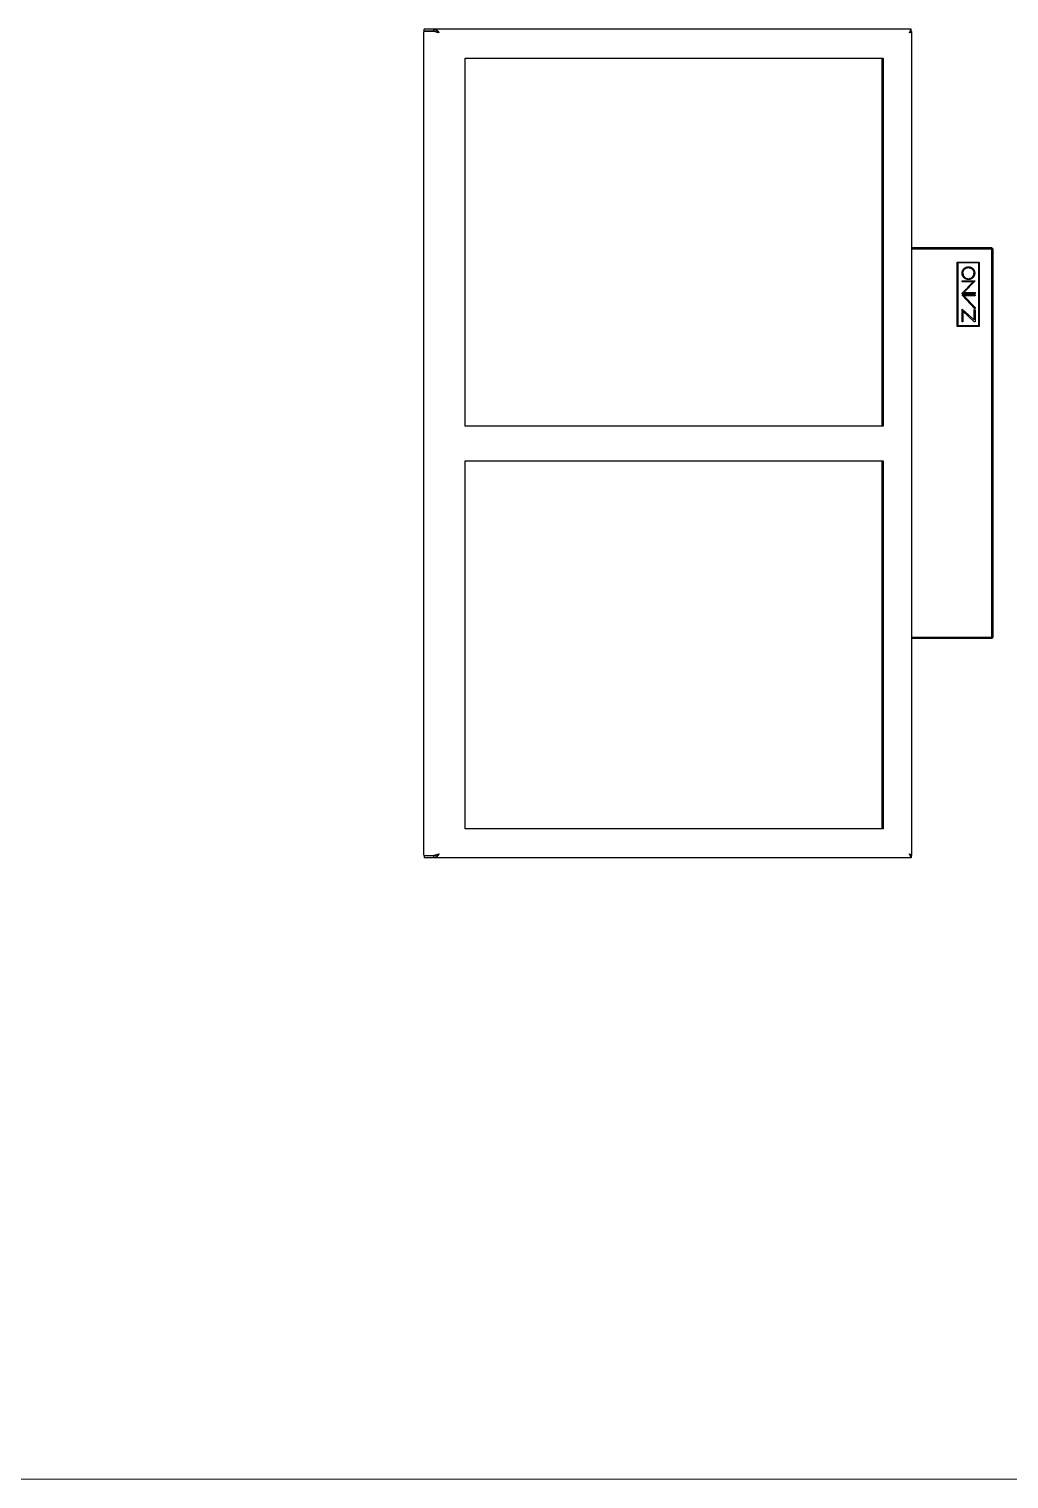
# Model space of a CAD drawing. Header units: millimetres. Extents: x -2542 to 6192, y -257 to 5845.
# Drawn here: x 694 to 2072, y -257 to 1785 of the extents above; entities that cross this region are included whole.
import ezdxf

# ---------------------------------------------------------------- set-up
doc = ezdxf.new("R2010")
doc.units = ezdxf.units.MM
doc.header["$MEASUREMENT"] = 0
doc.layers.add('Domyślny', color=7, linetype='Continuous', true_color=0x000000)
doc.layers.add('Utwórz2D linie widoczne', color=7, linetype='Continuous', true_color=0x000000)

msp = doc.modelspace()

# ---------------------------------------------------------------- linework, layer by layer
at = {"layer": 'Domyślny'}
for p, q in [((1313.3, 1743.8), (1891.6, 1743.8)), ((1310.7, 1176.8), (1891.6, 1176.8))]:
    msp.add_line(p, q, dxfattribs=at)
at = {"layer": 'Domyślny', "color": 18, "lineweight": 15, "true_color": 0x000000}
msp.add_line((6183.9, -256.6), (-2541.7, -256.6), dxfattribs=at)
at = {"layer": 'Utwórz2D linie widoczne'}
for p, q in [((1249.1, 1780.8), (1249, 1780.8)), ((1249, 1780.8), (1249, 1780.7)), ((1249, 1780.7), (1249, 1780.7)), ((1249, 621.9), (1249, 1780.7)), ((1249.2, 1781), (1249.1, 1781)), ((1249.1, 1781), (1249.1, 1781)), ((1249.1, 1781), (1249.1, 1780.9)), ((1249.1, 1780.9), (1249.1, 1780.9)), ((1249.1, 1780.9), (1249.1, 1780.9)), ((1249.1, 1780.9), (1249.1, 1780.9)), ((1249.1, 1780.9), (1249.1, 1780.8)), ((1249.1, 1780.8), (1249.1, 1780.8)), ((1249.3, 1781.2), (1249.2, 1781.1)), ((1249.2, 1781.1), (1249.2, 1781.1)), ((1249.2, 1781.1), (1249.2, 1781.1)), ((1249.2, 1781.1), (1249.2, 1781.1)), ((1249.2, 1781.1), (1249.2, 1781)), ((1249.2, 1781), (1249.2, 1781)), ((1249.4, 1781.3), (1249.3, 1781.2)), ((1249.3, 1781.2), (1249.3, 1781.2)), ((1249.3, 1781.2), (1249.3, 1781.2)), ((1249.3, 1781.2), (1249.3, 1781.2)), ((1249.5, 1781.3), (1249.4, 1781.3)), ((1249.4, 1781.3), (1249.4, 1781.3)), ((1249.4, 1781.3), (1249.4, 1781.3)), ((1249.4, 1781.3), (1249.4, 1781.3)), ((1249.5, 1781.7), (1249.5, 1784.7)), ((1263.4, 1784.7), (1249.5, 1784.7)), ((1263.4, 1781.7), (1249.5, 1781.7)), ((1249.5, 1781.4), (1249.5, 1781.6)), ((1249.5, 1781.6), (1263.4, 1781.6)), ((1249.5, 1781.4), (1249.5, 1781.4)), ((1249.5, 1781.4), (1249.5, 1781.3)), ((1249.5, 1781.3), (1249.5, 1781.3)), ((1252.1, 1781.6), (1252.1, 1781.7)), ((1252.6, 1781.7), (1252.7, 1781.6)), ((1263.4, 1781.7), (1263.4, 1784.7)), ((1934.8, 1784.7), (1263.4, 1784.7)), ((1263.4, 1784.7), (1263.6, 1784.7)), ((1263.7, 1781.7), (1263.4, 1781.7)), ((1263.4, 1781.6), (1264.6, 1781.6)), ((1263.5, 1781.6), (1263.4, 1781.6)), ((1263.6, 1781.5), (1263.5, 1781.6)), ((1263.6, 1784.7), (1263.8, 1784.7)), ((1263.7, 1781.5), (1263.6, 1781.5)), ((1264.1, 1781.7), (1263.7, 1781.7)), ((1263.8, 1781.4), (1263.7, 1781.5)), ((1263.8, 1784.7), (1264, 1784.7)), ((1263.9, 1781.4), (1263.8, 1781.4)), ((1264, 1781.3), (1263.9, 1781.4)), ((1264, 1784.7), (1264.1, 1784.7)), ((1264.2, 1781.2), (1264, 1781.3)), ((1264.1, 1784.7), (1264.3, 1784.6)), ((1264.4, 1781.6), (1264.1, 1781.7)), ((1264.5, 1781.1), (1264.2, 1781.2)), ((1264.3, 1784.6), (1264.5, 1784.6)), ((1264.7, 1781.6), (1264.4, 1781.6)), ((1264.5, 1784.6), (1264.7, 1784.6)), ((1264.8, 1781), (1264.5, 1781.1)), ((1264.7, 1784.6), (1264.8, 1784.5)), ((1265, 1781.5), (1264.7, 1781.6)), ((1264.8, 1784.5), (1265, 1784.5)), ((1265.1, 1780.9), (1264.8, 1781)), ((1265, 1784.5), (1265.2, 1784.4)), ((1265.3, 1781.5), (1265, 1781.5)), ((1265.4, 1780.8), (1265.1, 1780.9)), ((1265.2, 1784.4), (1265.4, 1784.4)), ((1265.6, 1781.4), (1265.3, 1781.5)), ((1265.4, 1784.4), (1265.5, 1784.3)), ((1266.1, 1780.6), (1265.4, 1780.8)), ((1265.5, 1784.3), (1265.7, 1784.2)), ((1265.9, 1781.3), (1265.6, 1781.4)), ((1265.7, 1784.2), (1265.9, 1784.1)), ((1265.9, 1784.1), (1266.1, 1784)), ((1266.1, 1781.2), (1265.9, 1781.3)), ((1266.1, 1784), (1266.3, 1783.9)), ((1266.4, 1781.1), (1266.1, 1781.2)), ((1270.6, 1779.3), (1266.1, 1780.6)), ((1266.3, 1783.9), (1266.5, 1783.8)), ((1266.7, 1781), (1266.4, 1781.1)), ((1266.5, 1783.8), (1266.7, 1783.7)), ((1266.7, 1783.7), (1266.9, 1783.6)), ((1267, 1780.9), (1266.7, 1781)), ((1266.9, 1783.6), (1267.1, 1783.4)), ((1267.3, 1780.7), (1267, 1780.9)), ((1267, 1780.8), (1268.3, 1780)), ((1267.1, 1783.4), (1267.3, 1783.3)), ((1267.3, 1783.3), (1267.5, 1783.1)), ((1267.5, 1780.6), (1267.3, 1780.7)), ((1267.5, 1783.1), (1267.8, 1782.9)), ((1267.8, 1780.4), (1267.5, 1780.6)), ((1267.8, 1782.9), (1268.1, 1782.6)), ((1268.1, 1780.2), (1267.8, 1780.4)), ((1268.1, 1782.6), (1268.3, 1782.4)), ((1268.3, 1780.1), (1268.1, 1780.2)), ((1268.3, 1782.4), (1268.6, 1782.1)), ((1268.6, 1779.9), (1268.3, 1780.1)), ((1268.6, 1782.1), (1268.9, 1781.8)), ((1268.9, 1781.8), (1269.1, 1781.5)), ((1269.1, 1781.5), (1269.2, 1781.4)), ((1269.2, 1781.4), (1269.5, 1781)), ((1269.5, 1781), (1269.8, 1780.6)), ((1269.8, 1780.6), (1270.1, 1780.2)), ((1270.1, 1780.2), (1270.4, 1779.7)), ((1270.4, 1779.7), (1270.6, 1779.3)), ((1932.2, 1779.3), (1932.5, 1779.8)), ((1932.7, 1779.5), (1932.2, 1779.3)), ((1932.5, 1779.8), (1932.8, 1780.4)), ((1933.3, 1779.7), (1932.7, 1779.5)), ((1932.8, 1780.4), (1933, 1780.9)), ((1933, 1780.9), (1933.2, 1781.4)), ((1933.1, 1781), (1933.1, 1781.1)), ((1933.1, 1781.1), (1933.2, 1781.1)), ((1933.2, 1781.4), (1933.6, 1782.3)), ((1933.2, 1781.1), (1933.3, 1781.2)), ((1933.3, 1781.2), (1933.4, 1781.3)), ((1933.7, 1779.8), (1933.3, 1779.7)), ((1933.4, 1781.3), (1933.5, 1781.3)), ((1933.5, 1781.3), (1933.6, 1781.4)), ((1933.6, 1782.3), (1934, 1783.1)), ((1933.6, 1781.4), (1933.7, 1781.4)), ((1933.7, 1781.4), (1933.8, 1781.5)), ((1933.9, 1779.9), (1933.7, 1779.8)), ((1933.8, 1781.5), (1933.9, 1781.5)), ((1933.9, 1781.5), (1934, 1781.5)), ((1934.1, 1780), (1933.9, 1779.9)), ((1934, 1783.1), (1934.2, 1783.8)), ((1934, 1781.5), (1934.1, 1781.6)), ((1934.1, 1781.6), (1934.2, 1781.6)), ((1934.2, 1780), (1934.1, 1780)), ((1934.2, 1783.8), (1934.3, 1784.1)), ((1934.2, 1781.6), (1934.3, 1781.6)), ((1934.2, 1781.6), (1934.8, 1781.6)), ((1934.4, 1780.1), (1934.2, 1780)), ((1934.3, 1784.1), (1934.5, 1784.3)), ((1934.3, 1781.6), (1934.4, 1781.7)), ((1934.4, 1781.7), (1934.5, 1781.7)), ((1934.5, 1780.2), (1934.4, 1780.1)), ((1934.5, 1784.3), (1934.6, 1784.6)), ((1934.5, 1781.7), (1934.6, 1781.7)), ((1934.6, 1780.2), (1934.5, 1780.2)), ((1934.6, 1784.6), (1934.8, 1784.7)), ((1934.6, 1781.7), (1934.7, 1781.7)), ((1934.7, 1780.3), (1934.6, 1780.2)), ((1934.7, 1781.7), (1934.8, 1781.7)), ((1934.8, 1780.3), (1934.7, 1780.3)), ((1934.7, 1780.3), (1934.7, 1780.3)), ((1934.8, 1781.7), (1934.8, 1784.7)), ((1934.8, 1781.6), (1934.9, 1781.6)), ((1934.9, 1780.4), (1934.8, 1780.4)), ((1934.8, 1780.4), (1934.8, 1780.3)), ((1934.9, 1781.6), (1934.9, 1781.5)), ((1934.9, 1781.5), (1935, 1781.5)), ((1935, 1780.5), (1934.9, 1780.4)), ((1934.9, 1780.4), (1934.9, 1780.4)), ((1935, 1781.5), (1935, 1781.5)), ((1935, 1781.5), (1935, 1781.4)), ((1935, 1781.4), (1935.1, 1781.4)), ((1935.1, 1780.5), (1935, 1780.5)), ((1935, 1780.5), (1935, 1780.5)), ((1935.1, 1781.4), (1935.1, 1781.4)), ((1935.1, 1781.4), (1935.1, 1781.4)), ((1935.1, 1781.4), (1935.1, 1781.4)), ((1935.1, 1781.4), (1935.2, 1781.3)), ((1935.2, 1780.6), (1935.1, 1780.6)), ((1935.1, 1780.6), (1935.1, 1780.6)), ((1935.1, 1780.6), (1935.1, 1780.6)), ((1935.1, 1780.6), (1935.1, 1780.6)), ((1935.1, 1780.6), (1935.1, 1780.5)), ((1935.1, 1780.5), (1935.1, 1780.5)), ((1935.2, 1781.3), (1935.2, 1781.3)), ((1935.2, 1781.3), (1935.2, 1781.3)), ((1935.2, 1781.3), (1935.2, 1781.3)), ((1935.2, 1781.3), (1935.2, 1781.3)), ((1935.2, 1781.3), (1935.2, 1781.3)), ((1935.2, 1781.3), (1935.2, 1781.2)), ((1935.2, 1781.2), (1935.2, 1781.2)), ((1935.2, 1781.2), (1935.2, 1781.2)), ((1935.2, 1781.2), (1935.3, 1781.2)), ((1935.3, 1780.8), (1935.2, 1780.7)), ((1935.2, 1780.7), (1935.2, 1780.7)), ((1935.2, 1780.7), (1935.2, 1780.7)), ((1935.2, 1780.7), (1935.2, 1780.7)), ((1935.2, 1780.7), (1935.2, 1780.7)), ((1935.2, 1780.7), (1935.2, 1780.7)), ((1935.2, 1780.7), (1935.2, 1780.7)), ((1935.2, 1780.7), (1935.2, 1780.6)), ((1935.3, 1781.2), (1935.3, 1781.2)), ((1935.3, 1781.2), (1935.3, 1781.2)), ((1935.3, 1781.2), (1935.3, 1781.2)), ((1935.3, 1781.2), (1935.3, 1781.1)), ((1935.3, 1781.1), (1935.3, 1781.1)), ((1935.3, 1781.1), (1935.3, 1781.1)), ((1935.3, 1781.1), (1935.3, 1781.1)), ((1935.3, 1781.1), (1935.3, 1781.1)), ((1935.3, 1781.1), (1935.3, 1781.1)), ((1935.3, 1781.1), (1935.3, 1781.1)), ((1935.3, 1781.1), (1935.3, 1781.1)), ((1935.3, 1781.1), (1935.3, 1781.1)), ((1935.3, 1781.1), (1935.3, 1781.1)), ((1935.3, 1781.1), (1935.3, 1781.1)), ((1935.3, 1781.1), (1935.3, 1781)), ((1935.3, 1781), (1935.3, 1781)), ((1935.3, 1781), (1935.3, 1781)), ((1935.3, 1781), (1935.3, 1781)), ((1935.3, 1781), (1935.3, 1781)), ((1935.3, 1781), (1935.3, 1781)), ((1935.3, 1781), (1935.3, 1781)), ((1935.3, 1781), (1935.3, 1781)), ((1935.3, 1781), (1935.3, 1781)), ((1935.3, 1781), (1935.3, 1781)), ((1935.3, 1781), (1935.3, 1781)), ((1935.3, 1781), (1935.3, 1781)), ((1935.3, 1781), (1935.3, 1781)), ((1935.3, 1781), (1935.3, 1780.9)), ((1935.3, 1781), (1935.3, 621.7)), ((1935.3, 1780.9), (1935.3, 1780.9)), ((1935.3, 1780.9), (1935.3, 1780.9)), ((1935.3, 1780.9), (1935.3, 1780.9)), ((1935.3, 1780.9), (1935.3, 1780.9)), ((1935.3, 1780.9), (1935.3, 1780.9)), ((1935.3, 1780.9), (1935.3, 1780.9)), ((1935.3, 1780.9), (1935.3, 1780.9)), ((1935.3, 1780.9), (1935.3, 1780.9)), ((1935.3, 1780.9), (1935.3, 1780.9)), ((1935.3, 1780.9), (1935.3, 1780.9)), ((1935.3, 1780.9), (1935.3, 1780.8)), ((1935.3, 1780.8), (1935.3, 1780.8)), ((1935.3, 1780.8), (1935.3, 1780.8)), ((1935.3, 1780.8), (1935.3, 1780.8)), ((1935.3, 1780.8), (1935.3, 1780.8)), ((1935.3, 1780.8), (1935.3, 1780.8)), ((1935.3, 1780.8), (1935.3, 1780.8)), ((1935.3, 1780.8), (1935.3, 1780.8)), ((1935.3, 1780.8), (1935.3, 1780.8)), ((1307.4, 1225.8), (1307.4, 1743.8)), ((1307.4, 1743.8), (1313.3, 1743.8)), ((1891.6, 1743.8), (1895.4, 1743.8)), ((1893.3, 1743.8), (1893.3, 1225.8)), ((1894.2, 1743.8), (1894.2, 1225.8)), ((1895.4, 1743.8), (1895.4, 1225.8)), ((2048.3, 1476.6), (1935.3, 1476.6)), ((1955.3, 1476.6), (1935.3, 1476.6)), ((2048.3, 1474.6), (1935.3, 1474.6)), ((1955.6, 1476.6), (1955.3, 1476.6)), ((1955.9, 1476.6), (1955.6, 1476.6)), ((1956.2, 1476.6), (1955.9, 1476.6)), ((1956.5, 1476.6), (1956.2, 1476.6)), ((2048.3, 1474.6), (2048.3, 1476.6)), ((2050.3, 1474.6), (2048.3, 1476.6)), ((2048.3, 928.6), (2048.3, 1474.6)), ((2050.3, 1474.6), (2048.3, 1474.6)), ((2050.3, 928.6), (2050.3, 1474.6)), ((1999.6, 1365.7), (1999.6, 1456.5)), ((1999.6, 1456.5), (2030.4, 1456.5)), ((2029.4, 1455.5), (2000.6, 1455.5)), ((2000.6, 1455.5), (2000.6, 1366.7)), ((2012.2, 1449.3), (2012.5, 1449.4)), ((2012.5, 1449.4), (2012.7, 1449.5)), ((2012.7, 1449.5), (2013, 1449.6)), ((2013, 1449.6), (2013.3, 1449.7)), ((2013.3, 1449.7), (2013.6, 1449.7)), ((2013.6, 1449.7), (2013.9, 1449.8)), ((2013.9, 1449.8), (2014.2, 1449.8)), ((2014.2, 1449.8), (2014.6, 1449.9)), ((2014.6, 1449.9), (2014.9, 1449.9)), ((2014.9, 1449.9), (2015.2, 1449.9)), ((2015.2, 1449.9), (2015.5, 1449.9)), ((2015.5, 1449.9), (2015.8, 1449.9)), ((2015.8, 1449.9), (2016.1, 1449.9)), ((2016.1, 1449.9), (2016.4, 1449.8)), ((2016.4, 1449.8), (2016.7, 1449.8)), ((2016.7, 1449.8), (2017, 1449.7)), ((2017, 1449.7), (2017.3, 1449.7)), ((2017.3, 1449.7), (2017.6, 1449.6)), ((2017.6, 1449.6), (2017.9, 1449.5)), ((2017.9, 1449.5), (2018.2, 1449.4)), ((2018.2, 1449.4), (2018.5, 1449.3)), ((2029.4, 1455.5), (2029.4, 1366.7)), ((2030.4, 1456.5), (2030.4, 1365.7)), ((2006.4, 1441.6), (2006.5, 1441.9)), ((2006.4, 1441.3), (2006.4, 1441.6)), ((2006.4, 1441), (2006.4, 1441.3)), ((2006.4, 1440.7), (2006.4, 1441)), ((2006.4, 1440.4), (2006.4, 1440.7)), ((2006.5, 1440.1), (2006.4, 1440.4)), ((2006.5, 1442.5), (2006.6, 1442.8)), ((2006.5, 1442.2), (2006.5, 1442.5)), ((2006.5, 1441.9), (2006.5, 1442.2)), ((2006.5, 1439.8), (2006.5, 1440.1)), ((2006.5, 1439.5), (2006.5, 1439.8)), ((2006.6, 1439.2), (2006.5, 1439.5)), ((2006.5, 1428.9), (2006.5, 1430.2)), ((2006.5, 1430.2), (2024.7, 1430.2)), ((2021.8, 1428.9), (2006.5, 1428.9)), ((2006.5, 1412.9), (2021.8, 1428.9)), ((2006.6, 1442.8), (2006.7, 1443.1)), ((2006.7, 1438.9), (2006.6, 1439.2)), ((2006.7, 1443.4), (2006.8, 1443.7)), ((2006.7, 1443.1), (2006.7, 1443.4)), ((2006.7, 1438.6), (2006.7, 1438.9)), ((2006.8, 1438.3), (2006.7, 1438.6)), ((2006.8, 1443.7), (2006.9, 1444)), ((2006.9, 1438), (2006.8, 1438.3)), ((2006.9, 1444), (2007, 1444.3)), ((2007, 1437.7), (2006.9, 1438)), ((2007, 1444.3), (2007.2, 1444.6)), ((2007.2, 1437.4), (2007, 1437.7)), ((2007.2, 1444.6), (2007.3, 1444.9)), ((2007.3, 1437.1), (2007.2, 1437.4)), ((2007.3, 1444.9), (2007.4, 1445.1)), ((2007.4, 1436.8), (2007.3, 1437.1)), ((2007.4, 1445.1), (2007.6, 1445.4)), ((2007.6, 1436.6), (2007.4, 1436.8)), ((2007.5, 1441.8), (2007.6, 1442.1)), ((2007.5, 1441.5), (2007.5, 1441.8)), ((2007.5, 1441.3), (2007.5, 1441.5)), ((2007.5, 1441), (2007.5, 1441.3)), ((2007.5, 1441), (2007.5, 1440.7)), ((2007.5, 1440.7), (2007.5, 1440.4)), ((2007.5, 1440.4), (2007.5, 1440.2)), ((2007.5, 1440.2), (2007.6, 1439.9)), ((2007.6, 1445.4), (2007.7, 1445.7)), ((2007.6, 1442.3), (2007.7, 1442.6)), ((2007.6, 1442.1), (2007.6, 1442.3)), ((2007.6, 1439.9), (2007.6, 1439.6)), ((2007.6, 1439.6), (2007.7, 1439.4)), ((2007.7, 1436.3), (2007.6, 1436.6)), ((2007.7, 1445.7), (2007.9, 1445.9)), ((2007.7, 1442.9), (2007.8, 1443.1)), ((2007.7, 1442.6), (2007.7, 1442.9)), ((2007.7, 1439.4), (2007.7, 1439.1)), ((2007.7, 1439.1), (2007.8, 1438.9)), ((2007.9, 1436.1), (2007.7, 1436.3)), ((2007.8, 1443.1), (2007.9, 1443.4)), ((2007.8, 1438.9), (2007.9, 1438.6)), ((2007.9, 1445.9), (2008.1, 1446.2)), ((2007.9, 1443.4), (2008, 1443.6)), ((2007.9, 1438.6), (2008, 1438.3)), ((2008.1, 1435.8), (2007.9, 1436.1)), ((2008, 1443.6), (2008.1, 1443.9)), ((2008, 1438.3), (2008.1, 1438.1)), ((2008.1, 1446.2), (2008.3, 1446.4)), ((2008.1, 1443.9), (2008.2, 1444.1)), ((2008.1, 1438.1), (2008.2, 1437.8)), ((2008.3, 1435.6), (2008.1, 1435.8)), ((2008.2, 1444.1), (2008.3, 1444.4)), ((2008.2, 1437.8), (2008.3, 1437.6)), ((2008.3, 1446.4), (2008.5, 1446.7)), ((2008.3, 1444.4), (2008.4, 1444.6)), ((2008.3, 1437.6), (2008.4, 1437.4)), ((2008.5, 1435.3), (2008.3, 1435.6)), ((2008.4, 1444.6), (2008.5, 1444.9)), ((2008.4, 1437.4), (2008.5, 1437.1)), ((2008.5, 1446.7), (2008.7, 1446.9)), ((2008.5, 1444.9), (2008.7, 1445.1)), ((2008.5, 1437.1), (2008.7, 1436.9)), ((2008.7, 1435.1), (2008.5, 1435.3)), ((2008.7, 1446.9), (2008.9, 1447.1)), ((2008.7, 1445.1), (2008.8, 1445.3)), ((2008.7, 1436.9), (2008.8, 1436.7)), ((2008.9, 1434.9), (2008.7, 1435.1)), ((2008.8, 1445.3), (2009, 1445.5)), ((2008.8, 1436.7), (2009, 1436.4)), ((2008.9, 1447.1), (2009.1, 1447.3)), ((2009.1, 1434.6), (2008.9, 1434.9)), ((2009, 1445.5), (2009.1, 1445.8)), ((2009, 1436.4), (2009.1, 1436.2)), ((2024.7, 1430.2), (2009, 1413.6)), ((2009.1, 1447.3), (2009.3, 1447.6)), ((2009.1, 1445.8), (2009.3, 1446)), ((2009.1, 1436.2), (2009.3, 1436)), ((2009.3, 1434.4), (2009.1, 1434.6)), ((2009.3, 1447.6), (2009.5, 1447.8)), ((2009.3, 1446), (2009.5, 1446.2)), ((2009.3, 1436), (2009.5, 1435.8)), ((2009.5, 1434.2), (2009.3, 1434.4)), ((2009.5, 1447.8), (2009.8, 1448)), ((2009.5, 1446.2), (2009.6, 1446.4)), ((2009.5, 1435.8), (2009.6, 1435.6)), ((2009.8, 1434), (2009.5, 1434.2)), ((2009.6, 1446.4), (2009.8, 1446.6)), ((2009.6, 1435.6), (2009.8, 1435.4)), ((2009.8, 1448), (2010, 1448.1)), ((2009.8, 1446.6), (2010, 1446.7)), ((2009.8, 1435.4), (2010, 1435.2)), ((2010, 1433.8), (2009.8, 1434)), ((2010, 1448.1), (2010.3, 1448.3)), ((2010, 1446.7), (2010.2, 1446.9)), ((2010, 1435.2), (2010.2, 1435)), ((2010.3, 1433.7), (2010, 1433.8)), ((2010.2, 1446.9), (2010.4, 1447.1)), ((2010.2, 1435), (2010.4, 1434.9)), ((2010.3, 1448.3), (2010.5, 1448.5)), ((2010.5, 1433.5), (2010.3, 1433.7)), ((2010.4, 1447.1), (2010.7, 1447.3)), ((2010.4, 1434.9), (2010.7, 1434.7)), ((2010.5, 1448.5), (2010.8, 1448.7)), ((2010.8, 1433.3), (2010.5, 1433.5)), ((2010.7, 1447.3), (2010.9, 1447.4)), ((2010.7, 1434.7), (2010.9, 1434.5)), ((2010.8, 1448.7), (2011, 1448.8)), ((2011, 1433.2), (2010.8, 1433.3)), ((2010.9, 1447.4), (2011.1, 1447.6)), ((2010.9, 1434.5), (2011.1, 1434.4)), ((2011, 1448.8), (2011.3, 1448.9)), ((2011.3, 1433), (2011, 1433.2)), ((2011.1, 1447.6), (2011.3, 1447.7)), ((2011.1, 1434.4), (2011.3, 1434.3)), ((2011.3, 1448.9), (2011.6, 1449.1)), ((2011.3, 1447.7), (2011.6, 1447.8)), ((2011.3, 1434.3), (2011.6, 1434.1)), ((2011.6, 1432.9), (2011.3, 1433)), ((2011.6, 1449.1), (2011.9, 1449.2)), ((2011.6, 1447.8), (2011.8, 1448)), ((2011.6, 1434.1), (2011.8, 1434)), ((2011.9, 1432.8), (2011.6, 1432.9)), ((2011.8, 1448), (2012, 1448.1)), ((2011.8, 1434), (2012, 1433.9)), ((2011.9, 1449.2), (2012.2, 1449.3)), ((2012.2, 1432.7), (2011.9, 1432.8)), ((2012, 1448.1), (2012.3, 1448.2)), ((2012, 1433.9), (2012.3, 1433.8)), ((2012.5, 1432.6), (2012.2, 1432.7)), ((2012.3, 1448.2), (2012.5, 1448.3)), ((2012.3, 1433.8), (2012.5, 1433.7)), ((2012.5, 1448.3), (2012.8, 1448.4)), ((2012.5, 1433.7), (2012.8, 1433.6)), ((2012.7, 1432.5), (2012.5, 1432.6)), ((2013, 1432.4), (2012.7, 1432.5)), ((2012.8, 1448.4), (2013.1, 1448.5)), ((2012.8, 1433.6), (2013.1, 1433.5)), ((2013.3, 1432.3), (2013, 1432.4)), ((2013.1, 1448.5), (2013.3, 1448.5)), ((2013.1, 1433.5), (2013.3, 1433.4)), ((2013.3, 1448.5), (2013.6, 1448.6)), ((2013.3, 1433.4), (2013.6, 1433.4)), ((2013.6, 1432.2), (2013.3, 1432.3)), ((2013.6, 1448.6), (2013.8, 1448.7)), ((2013.6, 1433.4), (2013.8, 1433.3)), ((2013.9, 1432.2), (2013.6, 1432.2)), ((2013.8, 1448.7), (2014.1, 1448.7)), ((2013.8, 1433.3), (2014.1, 1433.3)), ((2014.2, 1432.1), (2013.9, 1432.2)), ((2014.1, 1448.7), (2014.4, 1448.8)), ((2014.1, 1433.3), (2014.4, 1433.2)), ((2014.6, 1432.1), (2014.2, 1432.1)), ((2014.4, 1448.8), (2014.6, 1448.8)), ((2014.4, 1433.2), (2014.6, 1433.2)), ((2014.6, 1448.8), (2014.9, 1448.8)), ((2014.6, 1433.2), (2014.9, 1433.2)), ((2014.9, 1432.1), (2014.6, 1432.1)), ((2014.9, 1448.8), (2015.2, 1448.8)), ((2014.9, 1433.2), (2015.2, 1433.2)), ((2015.2, 1432.1), (2014.9, 1432.1)), ((2015.2, 1448.8), (2015.5, 1448.8)), ((2015.2, 1433.2), (2015.5, 1433.2)), ((2015.5, 1432.1), (2015.2, 1432.1)), ((2015.5, 1448.8), (2015.7, 1448.8)), ((2015.5, 1433.2), (2015.7, 1433.2)), ((2015.8, 1432.1), (2015.5, 1432.1)), ((2015.7, 1448.8), (2016, 1448.8)), ((2015.7, 1433.2), (2016, 1433.2)), ((2016.1, 1432.1), (2015.8, 1432.1)), ((2016, 1448.8), (2016.3, 1448.8)), ((2016, 1433.2), (2016.3, 1433.2)), ((2016.4, 1432.1), (2016.1, 1432.1)), ((2016.3, 1448.8), (2016.5, 1448.7)), ((2016.3, 1433.2), (2016.5, 1433.3)), ((2016.7, 1432.2), (2016.4, 1432.1)), ((2016.5, 1448.7), (2016.8, 1448.7)), ((2016.5, 1433.3), (2016.8, 1433.3)), ((2017, 1432.2), (2016.7, 1432.2)), ((2016.8, 1448.7), (2017.1, 1448.6)), ((2016.8, 1433.3), (2017.1, 1433.4)), ((2017.3, 1432.3), (2017, 1432.2)), ((2017.1, 1448.6), (2017.3, 1448.5)), ((2017.1, 1433.4), (2017.3, 1433.4)), ((2017.3, 1448.5), (2017.6, 1448.5)), ((2017.3, 1433.4), (2017.6, 1433.5)), ((2017.6, 1432.4), (2017.3, 1432.3)), ((2017.6, 1448.5), (2017.8, 1448.4)), ((2017.6, 1433.5), (2017.8, 1433.6)), ((2017.9, 1432.5), (2017.6, 1432.4)), ((2017.8, 1448.4), (2018.1, 1448.3)), ((2017.8, 1433.6), (2018.1, 1433.7)), ((2018.2, 1432.6), (2017.9, 1432.5)), ((2018.1, 1448.3), (2018.3, 1448.2)), ((2018.1, 1433.7), (2018.3, 1433.8)), ((2018.5, 1432.7), (2018.2, 1432.6)), ((2018.3, 1448.2), (2018.6, 1448.1)), ((2018.3, 1433.8), (2018.6, 1433.9)), ((2018.5, 1449.3), (2018.8, 1449.2)), ((2018.8, 1432.8), (2018.5, 1432.7)), ((2018.6, 1448.1), (2018.8, 1448)), ((2018.6, 1433.9), (2018.8, 1434)), ((2018.8, 1449.2), (2019, 1449.1)), ((2018.8, 1448), (2019.1, 1447.8)), ((2018.8, 1434), (2019.1, 1434.1)), ((2019, 1432.9), (2018.8, 1432.8)), ((2019, 1449.1), (2019.3, 1448.9)), ((2019.3, 1433), (2019, 1432.9)), ((2019.1, 1447.8), (2019.3, 1447.7)), ((2019.1, 1434.1), (2019.3, 1434.3)), ((2019.3, 1448.9), (2019.6, 1448.8)), ((2019.3, 1447.7), (2019.5, 1447.6)), ((2019.3, 1434.3), (2019.5, 1434.4)), ((2019.6, 1433.2), (2019.3, 1433)), ((2019.5, 1447.6), (2019.8, 1447.4)), ((2019.5, 1434.4), (2019.8, 1434.5)), ((2019.6, 1448.8), (2019.9, 1448.7)), ((2019.9, 1433.3), (2019.6, 1433.2)), ((2019.8, 1447.4), (2020, 1447.3)), ((2019.8, 1434.5), (2020, 1434.7)), ((2019.9, 1448.7), (2020.1, 1448.5)), ((2020.1, 1433.5), (2019.9, 1433.3)), ((2020, 1447.3), (2020.2, 1447.1)), ((2020, 1434.7), (2020.2, 1434.9)), ((2020.1, 1448.5), (2020.4, 1448.3)), ((2020.4, 1433.7), (2020.1, 1433.5)), ((2020.2, 1447.1), (2020.4, 1446.9)), ((2020.2, 1434.9), (2020.4, 1435)), ((2020.4, 1448.3), (2020.6, 1448.1)), ((2020.4, 1446.9), (2020.6, 1446.7)), ((2020.4, 1435), (2020.6, 1435.2)), ((2020.6, 1433.8), (2020.4, 1433.7)), ((2020.6, 1448.1), (2020.9, 1448)), ((2020.6, 1446.7), (2020.8, 1446.6)), ((2020.6, 1435.2), (2020.8, 1435.4)), ((2020.9, 1434), (2020.6, 1433.8)), ((2020.8, 1446.6), (2021, 1446.4)), ((2020.8, 1435.4), (2021, 1435.6)), ((2020.9, 1448), (2021.1, 1447.8)), ((2021.1, 1434.2), (2020.9, 1434)), ((2021, 1446.4), (2021.2, 1446.2)), ((2021, 1435.6), (2021.2, 1435.8)), ((2021.1, 1447.8), (2021.3, 1447.6)), ((2021.3, 1434.4), (2021.1, 1434.2)), ((2021.2, 1446.2), (2021.4, 1446)), ((2021.2, 1435.8), (2021.4, 1436)), ((2021.3, 1447.6), (2021.6, 1447.3)), ((2021.6, 1434.6), (2021.3, 1434.4)), ((2021.4, 1446), (2021.5, 1445.8)), ((2021.4, 1436), (2021.5, 1436.2)), ((2021.5, 1445.8), (2021.7, 1445.5)), ((2021.5, 1436.2), (2021.7, 1436.4)), ((2021.6, 1447.3), (2021.8, 1447.1)), ((2021.8, 1434.9), (2021.6, 1434.6)), ((2021.7, 1445.5), (2021.8, 1445.3)), ((2021.7, 1436.4), (2021.8, 1436.7)), ((2021.8, 1447.1), (2022, 1446.9)), ((2021.8, 1445.3), (2022, 1445.1)), ((2021.8, 1436.7), (2022, 1436.9)), ((2022, 1435.1), (2021.8, 1434.9)), ((2022, 1446.9), (2022.2, 1446.7)), ((2022, 1445.1), (2022.1, 1444.9)), ((2022, 1436.9), (2022.1, 1437.1)), ((2022.2, 1435.3), (2022, 1435.1)), ((2022.1, 1444.9), (2022.2, 1444.6)), ((2022.1, 1437.1), (2022.2, 1437.4)), ((2022.2, 1446.7), (2022.4, 1446.4)), ((2022.2, 1444.6), (2022.4, 1444.4)), ((2022.2, 1437.4), (2022.4, 1437.6)), ((2022.4, 1435.6), (2022.2, 1435.3)), ((2022.4, 1446.4), (2022.6, 1446.2)), ((2022.4, 1444.4), (2022.5, 1444.1)), ((2022.4, 1437.6), (2022.5, 1437.8)), ((2022.6, 1435.8), (2022.4, 1435.6)), ((2022.5, 1444.1), (2022.6, 1443.9)), ((2022.5, 1437.8), (2022.6, 1438.1)), ((2022.6, 1446.2), (2022.7, 1445.9)), ((2022.6, 1443.9), (2022.7, 1443.6)), ((2022.6, 1438.1), (2022.7, 1438.3)), ((2022.7, 1436.1), (2022.6, 1435.8)), ((2022.7, 1445.9), (2022.9, 1445.7)), ((2022.7, 1443.6), (2022.8, 1443.4)), ((2022.7, 1438.3), (2022.8, 1438.6)), ((2022.9, 1436.3), (2022.7, 1436.1)), ((2022.8, 1443.4), (2022.8, 1443.1)), ((2022.8, 1443.1), (2022.9, 1442.9)), ((2022.8, 1438.9), (2022.9, 1439.1)), ((2022.8, 1438.6), (2022.8, 1438.9)), ((2022.9, 1445.7), (2023.1, 1445.4)), ((2022.9, 1442.9), (2023, 1442.6)), ((2022.9, 1439.1), (2023, 1439.4)), ((2023.1, 1436.6), (2022.9, 1436.3)), ((2023, 1442.6), (2023, 1442.3)), ((2023, 1442.3), (2023.1, 1442.1)), ((2023, 1439.6), (2023.1, 1439.9)), ((2023, 1439.4), (2023, 1439.6)), ((2023.1, 1445.4), (2023.2, 1445.1)), ((2023.1, 1442.1), (2023.1, 1441.8)), ((2023.1, 1441.8), (2023.1, 1441.5)), ((2023.1, 1441.5), (2023.1, 1441.3)), ((2023.1, 1441.3), (2023.1, 1441)), ((2023.1, 1440.7), (2023.1, 1441)), ((2023.1, 1440.4), (2023.1, 1440.7)), ((2023.1, 1440.2), (2023.1, 1440.4)), ((2023.1, 1439.9), (2023.1, 1440.2)), ((2023.2, 1436.8), (2023.1, 1436.6)), ((2023.2, 1445.1), (2023.3, 1444.9)), ((2023.3, 1437.1), (2023.2, 1436.8)), ((2023.3, 1444.9), (2023.5, 1444.6)), ((2023.5, 1437.4), (2023.3, 1437.1)), ((2023.5, 1444.6), (2023.6, 1444.3)), ((2023.6, 1437.7), (2023.5, 1437.4)), ((2023.6, 1444.3), (2023.7, 1444)), ((2023.7, 1438), (2023.6, 1437.7)), ((2023.7, 1444), (2023.8, 1443.7)), ((2023.8, 1438.3), (2023.7, 1438)), ((2023.8, 1443.7), (2023.9, 1443.4)), ((2023.9, 1438.6), (2023.8, 1438.3)), ((2023.9, 1443.4), (2024, 1443.1)), ((2024, 1438.9), (2023.9, 1438.6)), ((2024, 1443.1), (2024, 1442.8)), ((2024, 1442.8), (2024.1, 1442.5)), ((2024.1, 1439.5), (2024, 1439.2)), ((2024, 1439.2), (2024, 1438.9)), ((2024.1, 1442.5), (2024.1, 1442.2)), ((2024.1, 1442.2), (2024.2, 1441.9)), ((2024.2, 1440.1), (2024.1, 1439.8)), ((2024.1, 1439.8), (2024.1, 1439.5)), ((2024.2, 1441.9), (2024.2, 1441.6)), ((2024.2, 1441.6), (2024.2, 1441.3)), ((2024.2, 1441.3), (2024.2, 1441)), ((2024.2, 1441), (2024.2, 1440.7)), ((2024.2, 1440.7), (2024.2, 1440.4)), ((2024.2, 1440.4), (2024.2, 1440.1)), ((2006.5, 1412.1), (2006.5, 1412.9)), ((2024.7, 1412.1), (2006.5, 1412.1)), ((2006.5, 1409.9), (2006.5, 1410.4)), ((2006.5, 1410.4), (2024.7, 1410.4)), ((2024, 1391.1), (2006.5, 1409.9)), ((2009, 1413.6), (2024.7, 1413.6)), ((2024.7, 1409.1), (2009, 1409.1)), ((2009, 1409.1), (2024.7, 1392.7)), ((2024.7, 1413.6), (2024.7, 1412.1)), ((2024.7, 1410.4), (2024.7, 1409.1)), ((2006.5, 1372.5), (2006.5, 1390.5)), ((2006.5, 1390.5), (2023.2, 1375.1)), ((2023.2, 1375.1), (2023.2, 1389.8)), ((2023.2, 1389.8), (2024, 1389.8)), ((2024.7, 1391.1), (2024, 1391.1)), ((2024, 1389.8), (2024.7, 1388.6)), ((2024.7, 1392.7), (2024.7, 1391.1)), ((2024.7, 1388.6), (2024.7, 1372.5)), ((2007.4, 1372.5), (2006.5, 1372.5)), ((2007.4, 1387.5), (2007.4, 1372.5)), ((2023.6, 1372.5), (2007.4, 1387.5)), ((2024.7, 1372.5), (2023.6, 1372.5)), ((2030.4, 1365.7), (1999.6, 1365.7)), ((2029.4, 1366.7), (2000.6, 1366.7)), ((1895.4, 1225.8), (1307.4, 1225.8)), ((1307.4, 658.8), (1307.4, 1176.8)), ((1307.4, 1176.8), (1310.7, 1176.8)), ((1891.6, 1176.8), (1895.4, 1176.8)), ((1893.3, 1176.8), (1893.3, 658.8)), ((1894.2, 1176.8), (1894.2, 658.8)), ((1895.4, 1176.8), (1895.4, 658.8)), ((1935.3, 928.6), (2048.3, 928.6)), ((2048.3, 926.6), (1935.3, 926.6)), ((2048.3, 928.6), (2048.3, 926.6)), ((2050.3, 928.6), (2048.3, 926.6)), ((2048.3, 928.6), (2050.3, 928.6)), ((1895.4, 658.8), (1307.4, 658.8)), ((1249, 621.9), (1249, 621.9)), ((1249, 621.9), (1249, 621.9)), ((1249, 621.9), (1249.1, 621.8)), ((1249.1, 621.8), (1249.1, 621.8)), ((1249.1, 621.8), (1249.1, 621.8)), ((1249.1, 621.8), (1249.1, 621.8)), ((1249.1, 621.8), (1249.1, 621.7)), ((1249.1, 621.7), (1249.1, 621.7)), ((1249.1, 621.7), (1249.1, 621.7)), ((1249.1, 621.7), (1249.1, 621.6)), ((1249.1, 621.6), (1249.2, 621.6)), ((1249.2, 621.6), (1249.2, 621.6)), ((1249.2, 621.6), (1249.2, 621.6)), ((1249.2, 621.6), (1249.2, 621.5)), ((1249.2, 621.5), (1249.2, 621.5)), ((1249.2, 621.5), (1249.2, 621.5)), ((1249.2, 621.5), (1249.3, 621.5)), ((1249.3, 621.5), (1249.3, 621.4)), ((1249.3, 621.4), (1249.3, 621.4)), ((1249.3, 621.4), (1249.3, 621.4)), ((1249.3, 621.4), (1249.4, 621.4)), ((1249.4, 621.4), (1249.4, 621.4)), ((1249.4, 621.4), (1249.4, 621.4)), ((1249.4, 621.4), (1249.4, 621.3)), ((1249.4, 621.3), (1249.5, 621.3)), ((1249.5, 621.3), (1249.5, 621.3)), ((1249.5, 621.3), (1249.5, 621.3)), ((1249.5, 621.3), (1249.5, 621.3)), ((1249.5, 621.3), (1249.5, 621)), ((1249.5, 621), (1263.4, 621)), ((1249.5, 620.9), (1249.5, 617.9)), ((1263.4, 620.9), (1249.5, 620.9)), ((1263.4, 617.9), (1249.5, 617.9)), ((1252.1, 620.9), (1252.1, 621)), ((1252.7, 621), (1252.6, 620.9)), ((1263.4, 621), (1263.5, 621.1)), ((1264.6, 621), (1263.4, 621)), ((1263.4, 617.9), (1263.4, 620.9)), ((1263.4, 620.9), (1263.7, 620.9)), ((1934.8, 617.9), (1263.4, 617.9)), ((1263.6, 617.9), (1263.4, 617.9)), ((1263.5, 621.1), (1263.6, 621.1)), ((1263.6, 621.1), (1263.7, 621.2)), ((1263.8, 617.9), (1263.6, 617.9)), ((1263.7, 621.2), (1263.8, 621.2)), ((1263.7, 620.9), (1264.1, 621)), ((1263.8, 621.2), (1263.9, 621.3)), ((1264, 617.9), (1263.8, 617.9)), ((1263.9, 621.3), (1264, 621.3)), ((1264, 621.3), (1264.2, 621.4)), ((1264.1, 618), (1264, 617.9)), ((1264.1, 621), (1264.4, 621)), ((1264.3, 618), (1264.1, 618)), ((1264.2, 621.4), (1264.5, 621.5)), ((1264.5, 618), (1264.3, 618)), ((1264.4, 621), (1264.7, 621)), ((1264.5, 621.5), (1264.8, 621.6)), ((1264.6, 618), (1264.5, 618)), ((1264.8, 618.1), (1264.6, 618)), ((1264.7, 621), (1265, 621.1)), ((1264.8, 621.6), (1265.4, 621.9)), ((1264.9, 618.1), (1264.8, 618.1)), ((1265.1, 618.2), (1264.9, 618.1)), ((1265, 621.1), (1265.3, 621.2)), ((1265.3, 618.2), (1265.1, 618.2)), ((1265.3, 621.2), (1265.6, 621.2)), ((1265.4, 618.3), (1265.3, 618.2)), ((1265.4, 621.9), (1266.1, 622.1)), ((1265.5, 618.3), (1265.4, 618.3)), ((1265.7, 618.4), (1265.5, 618.3)), ((1265.6, 621.2), (1265.9, 621.3)), ((1265.9, 618.5), (1265.7, 618.4)), ((1265.9, 621.3), (1266.1, 621.4)), ((1266.1, 618.6), (1265.9, 618.5)), ((1266.1, 622.1), (1270.6, 623.3)), ((1266.1, 621.4), (1266.4, 621.5)), ((1266.3, 618.7), (1266.1, 618.6)), ((1266.5, 618.8), (1266.3, 618.7)), ((1266.4, 621.5), (1266.7, 621.7)), ((1266.7, 618.9), (1266.5, 618.8)), ((1266.7, 621.7), (1267, 621.8)), ((1266.8, 619), (1266.7, 618.9)), ((1266.9, 619.1), (1266.8, 619)), ((1267.1, 619.2), (1266.9, 619.1)), ((1268.3, 622.7), (1267, 621.8)), ((1267, 621.8), (1267.3, 621.9)), ((1267.3, 619.3), (1267.1, 619.2)), ((1267.3, 621.9), (1267.5, 622.1)), ((1267.5, 619.5), (1267.3, 619.3)), ((1267.5, 622.1), (1267.8, 622.2)), ((1267.7, 619.7), (1267.5, 619.5)), ((1268, 619.9), (1267.7, 619.7)), ((1267.8, 622.2), (1268.1, 622.4)), ((1268.2, 620.1), (1268, 619.9)), ((1268.1, 622.4), (1268.3, 622.6)), ((1268.4, 620.3), (1268.2, 620.1)), ((1268.3, 622.6), (1268.6, 622.7)), ((1268.7, 620.6), (1268.4, 620.3)), ((1268.9, 620.9), (1268.7, 620.6)), ((1269.2, 621.3), (1268.9, 620.9)), ((1269.4, 621.6), (1269.2, 621.3)), ((1269.7, 621.9), (1269.4, 621.6)), ((1270, 622.3), (1269.7, 621.9)), ((1270.3, 622.8), (1270, 622.3)), ((1270.6, 623.3), (1270.3, 622.8)), ((1932.2, 623.3), (1932.7, 623.2)), ((1932.5, 622.8), (1932.2, 623.3)), ((1932.7, 622.3), (1932.5, 622.8)), ((1932.7, 623.2), (1933.2, 623)), ((1933, 621.9), (1932.7, 622.3)), ((1933.2, 621.4), (1933, 621.9)), ((1933.2, 621.5), (1933.1, 621.6)), ((1933.1, 621.6), (1933.1, 621.6)), ((1933.2, 623), (1933.6, 622.8)), ((1933.3, 621.4), (1933.2, 621.5)), ((1933.6, 620.5), (1933.2, 621.4)), ((1933.4, 621.4), (1933.3, 621.4)), ((1933.5, 621.3), (1933.4, 621.4)), ((1933.6, 621.3), (1933.5, 621.3)), ((1933.6, 622.8), (1933.8, 622.8)), ((1933.7, 621.2), (1933.6, 621.3)), ((1934.3, 618.6), (1933.6, 620.5)), ((1933.8, 621.2), (1933.7, 621.2)), ((1933.8, 622.8), (1934, 622.7)), ((1933.9, 621.1), (1933.8, 621.2)), ((1934, 621.1), (1933.9, 621.1)), ((1934, 622.7), (1934.2, 622.6)), ((1934.1, 621.1), (1934, 621.1)), ((1934.2, 621), (1934.1, 621.1)), ((1934.2, 622.6), (1934.3, 622.6)), ((1934.8, 621), (1934.2, 621)), ((1934.3, 621), (1934.2, 621)), ((1934.3, 622.6), (1934.5, 622.5)), ((1934.4, 621), (1934.3, 621)), ((1934.4, 618.5), (1934.3, 618.6)), ((1934.5, 621), (1934.4, 621)), ((1934.4, 618.4), (1934.4, 618.5)), ((1934.5, 618.2), (1934.4, 618.4)), ((1934.5, 622.5), (1934.6, 622.4)), ((1934.6, 620.9), (1934.5, 621)), ((1934.6, 618.2), (1934.5, 618.2)), ((1934.5, 618.2), (1934.5, 618.2)), ((1934.6, 622.4), (1934.6, 622.4)), ((1934.6, 622.4), (1934.7, 622.4)), ((1934.7, 620.9), (1934.6, 620.9)), ((1934.6, 618.1), (1934.6, 618.2)), ((1934.6, 618), (1934.6, 618.1)), ((1934.6, 618.1), (1934.6, 618.1)), ((1934.6, 618.1), (1934.6, 618.1)), ((1934.6, 618.1), (1934.6, 618.1)), ((1934.6, 618.1), (1934.6, 618.1)), ((1934.7, 618), (1934.6, 618)), ((1934.6, 618), (1934.6, 618)), ((1934.7, 622.4), (1934.7, 622.3)), ((1934.7, 622.3), (1934.8, 622.3)), ((1934.8, 620.9), (1934.7, 620.9)), ((1934.7, 617.9), (1934.7, 618)), ((1934.7, 618), (1934.7, 618)), ((1934.7, 618), (1934.7, 618)), ((1934.7, 618), (1934.7, 618)), ((1934.7, 618), (1934.7, 618)), ((1934.7, 618), (1934.7, 618)), ((1934.7, 618), (1934.7, 618)), ((1934.7, 618), (1934.7, 618)), ((1934.7, 618), (1934.7, 618)), ((1934.7, 618), (1934.7, 618)), ((1934.7, 618), (1934.7, 618)), ((1934.8, 617.9), (1934.7, 617.9)), ((1934.7, 617.9), (1934.7, 617.9)), ((1934.7, 617.9), (1934.7, 617.9)), ((1934.7, 617.9), (1934.7, 617.9)), ((1934.7, 617.9), (1934.7, 617.9)), ((1934.8, 622.3), (1934.9, 622.3)), ((1934.9, 621.1), (1934.8, 621)), ((1934.8, 620.9), (1934.8, 617.9)), ((1934.8, 617.9), (1934.8, 617.9)), ((1934.8, 617.9), (1934.8, 617.9)), ((1934.8, 617.9), (1934.8, 617.9)), ((1934.8, 617.9), (1934.8, 617.9)), ((1934.8, 617.9), (1934.8, 617.9)), ((1934.8, 617.9), (1934.8, 617.9)), ((1934.8, 617.9), (1934.8, 617.9)), ((1934.8, 617.9), (1934.8, 617.9)), ((1934.8, 617.9), (1934.8, 617.9)), ((1934.8, 617.9), (1934.8, 617.9)), ((1934.8, 617.9), (1934.8, 617.9)), ((1934.8, 617.9), (1934.8, 617.9)), ((1934.8, 617.9), (1934.8, 617.9)), ((1934.8, 617.9), (1934.8, 617.9)), ((1934.8, 617.9), (1934.8, 617.9)), ((1934.8, 617.9), (1934.8, 617.9)), ((1934.8, 617.9), (1934.8, 617.9)), ((1934.8, 617.9), (1934.8, 617.9)), ((1934.8, 617.9), (1934.8, 617.9)), ((1934.8, 617.9), (1934.8, 617.9)), ((1934.9, 622.3), (1934.9, 622.2)), ((1934.9, 622.2), (1935, 622.2)), ((1935, 621.1), (1934.9, 621.1)), ((1934.9, 621.1), (1934.9, 621.1)), ((1935, 622.2), (1935, 622.1)), ((1935, 622.1), (1935, 622.1)), ((1935, 622.1), (1935.1, 622.1)), ((1935.1, 621.2), (1935, 621.2)), ((1935, 621.2), (1935, 621.2)), ((1935, 621.2), (1935, 621.1)), ((1935.1, 622.1), (1935.1, 622.1)), ((1935.1, 622.1), (1935.1, 622.1)), ((1935.1, 622.1), (1935.1, 622.1)), ((1935.1, 622.1), (1935.1, 622)), ((1935.1, 622), (1935.1, 622)), ((1935.1, 622), (1935.2, 622)), ((1935.2, 621.3), (1935.1, 621.3)), ((1935.1, 621.3), (1935.1, 621.3)), ((1935.1, 621.3), (1935.1, 621.2)), ((1935.1, 621.2), (1935.1, 621.2)), ((1935.2, 622), (1935.2, 622)), ((1935.2, 622), (1935.2, 622)), ((1935.2, 622), (1935.2, 622)), ((1935.2, 622), (1935.2, 621.9)), ((1935.2, 621.9), (1935.2, 621.9)), ((1935.2, 621.9), (1935.2, 621.9)), ((1935.2, 621.9), (1935.2, 621.9)), ((1935.2, 621.9), (1935.3, 621.9)), ((1935.3, 621.4), (1935.2, 621.4)), ((1935.2, 621.4), (1935.2, 621.4)), ((1935.2, 621.4), (1935.2, 621.4)), ((1935.2, 621.4), (1935.2, 621.4)), ((1935.2, 621.4), (1935.2, 621.4)), ((1935.2, 621.4), (1935.2, 621.3)), ((1935.2, 621.3), (1935.2, 621.3)), ((1935.2, 621.3), (1935.2, 621.3)), ((1935.2, 621.3), (1935.2, 621.3)), ((1935.3, 621.9), (1935.3, 621.9)), ((1935.3, 621.9), (1935.3, 621.8)), ((1935.3, 621.8), (1935.3, 621.8)), ((1935.3, 621.8), (1935.3, 621.8)), ((1935.3, 621.8), (1935.3, 621.8)), ((1935.3, 621.8), (1935.3, 621.8)), ((1935.3, 621.8), (1935.3, 621.8)), ((1935.3, 621.8), (1935.3, 621.8)), ((1935.3, 621.8), (1935.3, 621.8)), ((1935.3, 621.8), (1935.3, 621.8)), ((1935.3, 621.8), (1935.3, 621.8)), ((1935.3, 621.8), (1935.3, 621.8)), ((1935.3, 621.8), (1935.3, 621.7)), ((1935.3, 621.7), (1935.3, 621.7)), ((1935.3, 621.7), (1935.3, 621.7)), ((1935.3, 621.7), (1935.3, 621.7)), ((1935.3, 621.7), (1935.3, 621.7)), ((1935.3, 621.7), (1935.3, 621.7)), ((1935.3, 621.7), (1935.3, 621.7)), ((1935.3, 621.7), (1935.3, 621.7)), ((1935.3, 621.7), (1935.3, 621.7)), ((1935.3, 621.7), (1935.3, 621.7)), ((1935.3, 621.7), (1935.3, 621.7)), ((1935.3, 621.7), (1935.3, 621.7)), ((1935.3, 621.7), (1935.3, 621.6)), ((1935.3, 621.6), (1935.3, 621.6)), ((1935.3, 621.6), (1935.3, 621.6)), ((1935.3, 621.6), (1935.3, 621.6)), ((1935.3, 621.6), (1935.3, 621.6)), ((1935.3, 621.6), (1935.3, 621.6)), ((1935.3, 621.6), (1935.3, 621.6)), ((1935.3, 621.6), (1935.3, 621.6)), ((1935.3, 621.6), (1935.3, 621.6)), ((1935.3, 621.6), (1935.3, 621.6)), ((1935.3, 621.6), (1935.3, 621.6)), ((1935.3, 621.6), (1935.3, 621.6)), ((1935.3, 621.6), (1935.3, 621.5)), ((1935.3, 621.5), (1935.3, 621.5)), ((1935.3, 621.5), (1935.3, 621.5)), ((1935.3, 621.5), (1935.3, 621.5)), ((1935.3, 621.5), (1935.3, 621.5)), ((1935.3, 621.5), (1935.3, 621.5)), ((1935.3, 621.5), (1935.3, 621.5)), ((1935.3, 621.5), (1935.3, 621.5)), ((1935.3, 621.5), (1935.3, 621.5)), ((1935.3, 621.5), (1935.3, 621.5)), ((1935.3, 621.5), (1935.3, 621.4))]:
    msp.add_line(p, q, dxfattribs=at)

doc.saveas('drawing.dxf')
